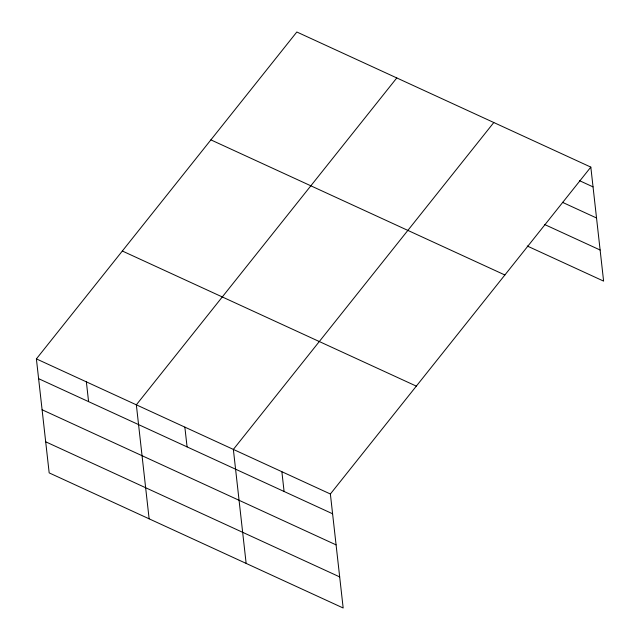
<?xml version="1.0" encoding="UTF-8"?>
<svg xmlns="http://www.w3.org/2000/svg" width="640" height="640" viewBox="0 0 640 640"><rect width="100%" height="100%" fill="white"/><g stroke="black" fill="none" stroke-linecap="round" stroke-linejoin="round"><path stroke-width="0.96" d="M590.824 167.112L330.376 494L343.168 608L49.176 472.888L36.392 358.888L296.832 32L590.824 167.112L603.608 281.112L527.256 246.016M396.792 77.936L136.344 404.824L149.128 518.824M493.808 122.52L233.36 449.416L246.144 563.416M579.568 180.696L593.04 186.888M562.392 202.296L596.528 217.984M544.432 224.424L600.128 250.016M210.888 139.872L504.88 274.984M122.336 251.016L416.328 386.128M36.392 358.888L330.376 494M38.608 378.664L332.592 513.776M42.096 409.76L336.08 544.872M45.688 441.8L339.68 576.904M281.872 471.704L284.088 491.48M184.856 427.12L187.072 446.896M86.368 381.856L88.584 401.64"/></g></svg>
